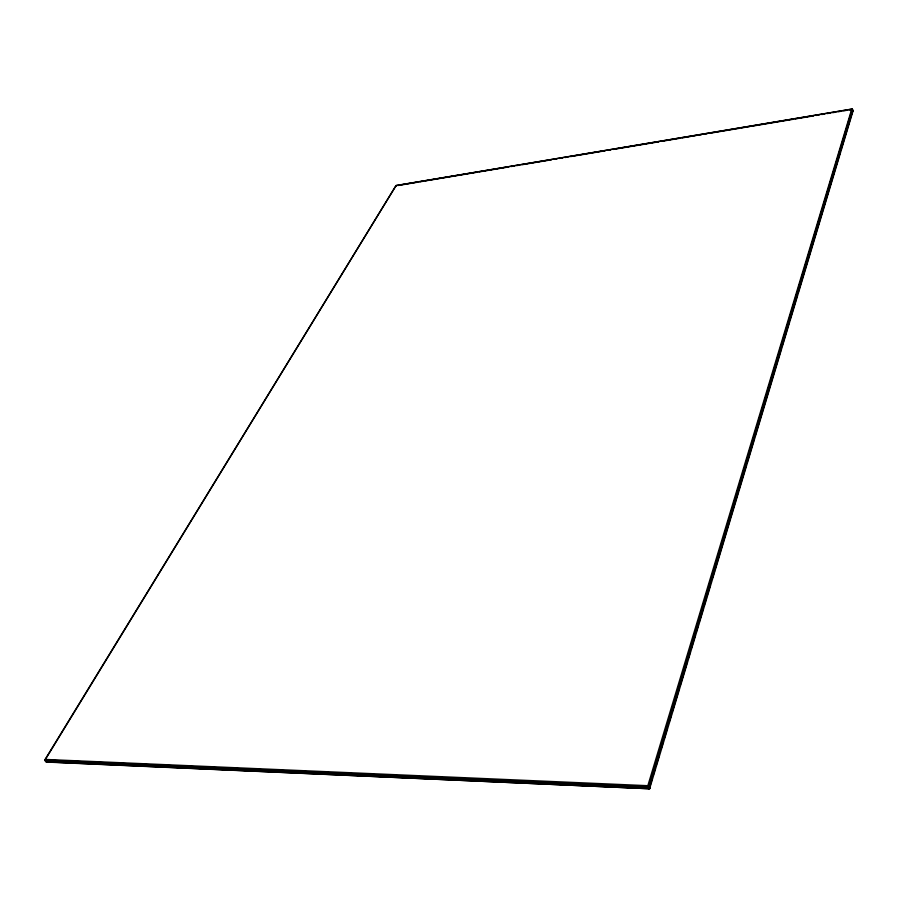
<?xml version="1.0" encoding="UTF-8"?>
<svg xmlns="http://www.w3.org/2000/svg" width="898" height="898" viewBox="0 0 898 898"><rect width="100%" height="100%" fill="white"/><g stroke="black" fill="none" stroke-linecap="round" stroke-linejoin="round"><path stroke-width="1.35" d="M852.954 110.465L852.999 111.352L851.876 109.04L396.007 185.56L45.001 759.596L45.035 760.696L46.763 762.076L649.613 788.758L853.1 110.78L851.876 109.04M650.029 788.208L648.839 785.963L852.281 109.073M849.317 109.893L852.797 109.769L648.906 787.333L45.439 760.976L45.001 759.596M649.692 787.063L651.701 780.351M653.317 774.974L655.338 768.261M656.135 765.579L658.964 756.183M661.377 748.124L663.398 741.411M664.206 738.717L667.023 729.322M669.448 721.262L671.457 714.55M672.265 711.867L678.708 690.382M680.325 685.017L686.779 663.532M688.384 658.155L690.405 651.443M691.213 648.76L694.839 636.671M696.455 631.305L698.464 624.593M699.273 621.91L702.898 609.821M704.515 604.455L706.524 597.731M707.332 595.048L710.161 585.653M712.574 577.594L714.595 570.881M715.392 568.198L722.654 544.031M723.462 541.337L729.906 519.863M730.714 517.169L737.965 493.002M738.773 490.319L746.036 466.152M746.833 463.469L754.096 439.29M754.904 436.608L781.103 349.333M781.911 346.65L789.162 322.483M789.971 319.789L797.222 295.622M798.03 292.939L840.36 151.953M841.168 149.27L852.449 111.666M44.9 760.045L647.727 786.715L648.839 785.963M650.085 787.647L648.513 788.713L46.202 761.863L45.181 760.247M396.692 185.718L395.737 185.807M398.072 185.493L417.39 182.26M420.152 181.789L422.913 181.329M425.674 180.868L428.436 180.408M431.186 179.948L476.726 172.315M479.487 171.855L508.47 166.994M511.231 166.534L513.993 166.074M516.743 165.614L519.504 165.142M522.266 164.682L551.249 159.833M554.01 159.373L556.771 158.901M559.521 158.441L562.283 157.981M565.044 157.52L567.805 157.06M570.567 156.589L605.061 150.808M607.823 150.348L610.584 149.887M613.345 149.427L658.885 141.794M661.646 141.334L679.584 138.326M682.345 137.865L685.107 137.405M687.857 136.945L690.618 136.474M693.379 136.013L696.141 135.553M698.902 135.093L701.664 134.633M704.425 134.172L707.186 133.701M709.936 133.241L738.919 128.392M741.681 127.92L744.442 127.46M747.203 127L749.965 126.539M752.715 126.079L792.743 119.367M795.493 118.906L798.255 118.446M801.016 117.986L813.442 115.898M816.203 115.438L818.954 114.978M821.715 114.517L824.476 114.057M827.238 113.586L829.999 113.126M832.76 112.665L835.522 112.205M838.272 111.745L841.033 111.285M843.794 110.813L846.556 110.353M54.318 761.953L64.117 762.391M73.917 762.829L85.119 763.322M94.919 763.76L104.718 764.187M114.517 764.625L125.709 765.13M135.508 765.556L145.308 765.994M155.107 766.432L164.906 766.87M176.109 767.363L185.908 767.801M195.708 768.239L205.507 768.677M215.307 769.115L226.509 769.608M236.309 770.046L246.108 770.484M255.908 770.911L265.707 771.348M276.91 771.842L286.709 772.28M296.508 772.718L306.308 773.156M317.499 773.649L325.907 774.031M337.098 774.525L345.506 774.895M356.697 775.401L366.496 775.827M377.699 776.332L386.095 776.703M397.298 777.197L405.705 777.578M418.3 778.128L426.696 778.51M437.898 779.004L446.295 779.374M458.9 779.935L465.894 780.25M478.499 780.811L486.896 781.181M498.098 781.687L506.494 782.057M519.089 782.618L527.496 782.989M538.688 783.483L547.095 783.864M559.69 784.425L566.694 784.729M579.289 785.29L587.685 785.66M600.291 786.221L607.295 786.536M619.889 787.097L628.286 787.467M639.488 787.973L647.885 788.343M46.202 761.863L46.763 762.076M648.917 788.96L647.727 786.715M648.412 786.513L649.613 788.758M45.944 760.943L46.483 761.874L45.944 760.943M851.708 109.174L647.84 785.683L45.405 759.427L396.108 185.549L851.708 109.174"/></g></svg>
